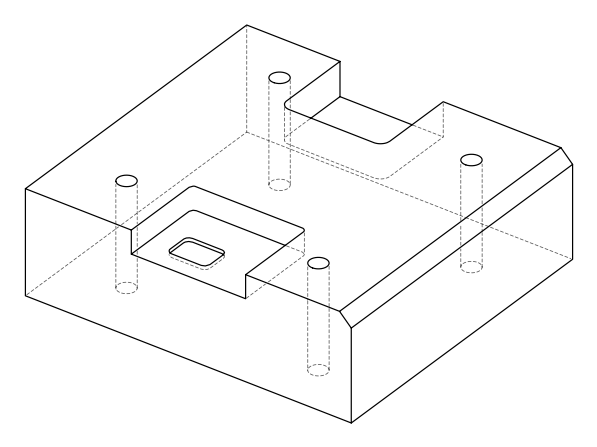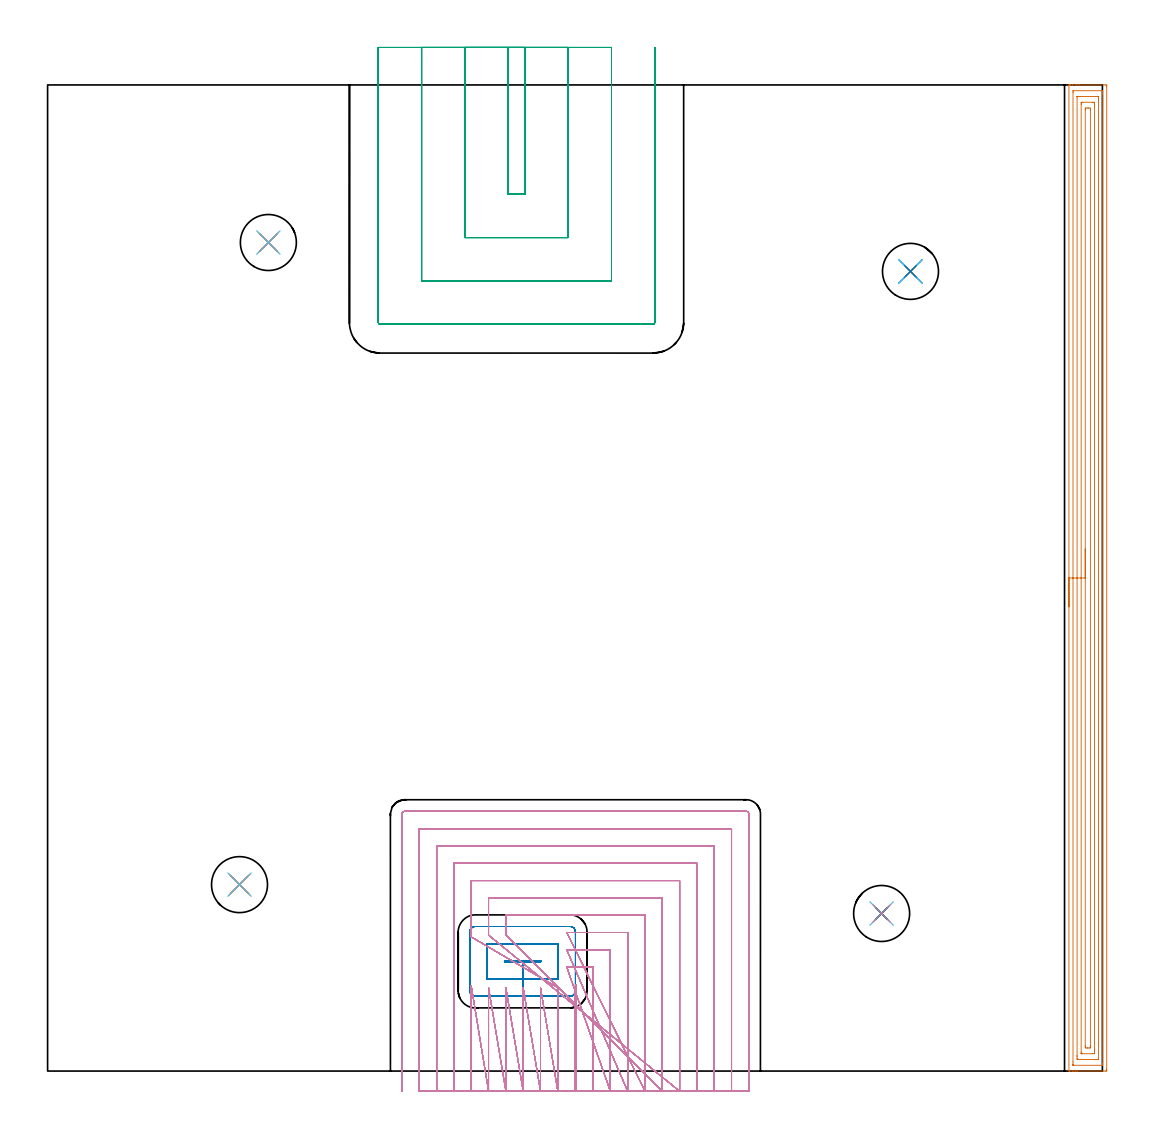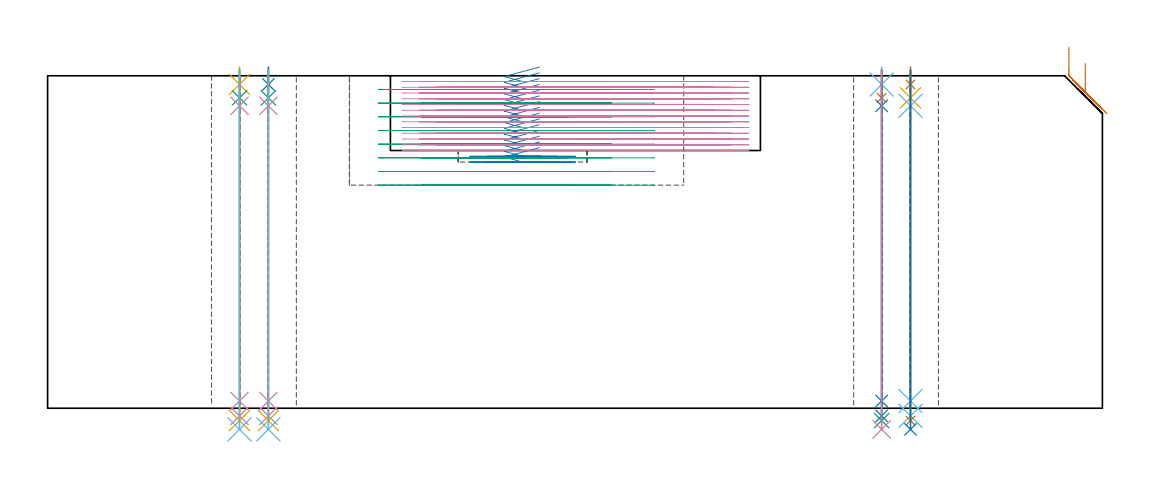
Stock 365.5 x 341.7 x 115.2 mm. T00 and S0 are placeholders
(PLAN: 24 operations, 20 tool changes, 135.8 min)
(1 AREA_MILL | FG_CHAMFER_SURFACE | UGT0205_001 | 13.93 min | 29319 mm3)
(2 MILL_RECTANGULAR_POCKET | POCKET_RECTANGULAR_STRAIGHT | NXT0201_009 | Follow Part, ap 2, ae 75% | 8.1 min | 42070 mm3)
(3 MILL_SLOT | SLOT_PARTIAL_RECTANGULAR | UGT0201_094 | Follow Part, ap 5, ae 75% | 17.94 min | 405947 mm3)
(4 MILL_SLOT_1 | SLOT_PARTIAL_RECTANGULAR_1 | NXT0201_009 | Follow Part, ap 2, ae 75% | 89.49 min | 275432 mm3)
(5 SPOT_DRILL | STEP1HOLE | NXT0321_9005460120000 | 0.05 min | 215 mm3)
(6 SPOT_DRILL_1 | STEP1HOLE_1 | NXT0321_9005460120000 | 0.05 min | 142 mm3)
(7 SPOT_DRILL_2 | STEP1HOLE_2 | NXT0321_9005460120000 | 0.05 min | 186 mm3)
(8 SPOT_DRILL_3 | STEP1HOLE_3 | NXT0321_9005460120000 | 0.05 min | 191 mm3)
(9 DRILL_BLIND_HOLE_INTO_CENTER | STEP1HOLE | NXT0301_022 | 0.04 min | 89 mm3)
(10 GUN_DRILL_THROUGH_HOLE | STEP1HOLE | UGT0307_001 | 0.52 min | 2082 mm3)
(11 SPADE_DRILL_TO_ENLARGE_THROUGH_HOLE | STEP1HOLE | UGT0306_003 | 0.49 min | 11753 mm3)
(12 DRILL_TO_ENLARGE_THROUGH_HOLE | STEP1HOLE | UGT0301_261 | 0.5 min | 19893 mm3)
(13 DRILL_BLIND_HOLE_INTO_CENTER_1 | STEP1HOLE_1 | NXT0301_022 | 0.04 min | 112 mm3)
(14 GUN_DRILL_THROUGH_HOLE_1 | STEP1HOLE_1 | UGT0307_001 | 0.52 min | 2069 mm3)
(15 SPADE_DRILL_TO_ENLARGE_THROUGH_HOLE_1 | STEP1HOLE_1 | UGT0306_003 | 0.49 min | 11744 mm3)
(16 DRILL_TO_ENLARGE_THROUGH_HOLE_1 | STEP1HOLE_1 | UGT0301_261 | 0.5 min | 19877 mm3)
(17 DRILL_BLIND_HOLE_INTO_CENTER_2 | STEP1HOLE_2 | NXT0301_022 | 0.04 min | 89 mm3)
(18 GUN_DRILL_THROUGH_HOLE_2 | STEP1HOLE_2 | UGT0307_001 | 0.52 min | 2134 mm3)
(19 SPADE_DRILL_TO_ENLARGE_THROUGH_HOLE_2 | STEP1HOLE_2 | UGT0306_003 | 0.49 min | 11704 mm3)
(20 DRILL_TO_ENLARGE_THROUGH_HOLE_2 | STEP1HOLE_2 | UGT0301_261 | 0.5 min | 19925 mm3)
(21 DRILL_BLIND_HOLE_INTO_CENTER_3 | STEP1HOLE_3 | NXT0301_022 | 0.04 min | 102 mm3)
(22 GUN_DRILL_THROUGH_HOLE_3 | STEP1HOLE_3 | UGT0307_001 | 0.52 min | 2065 mm3)
(23 SPADE_DRILL_TO_ENLARGE_THROUGH_HOLE_3 | STEP1HOLE_3 | UGT0306_003 | 0.49 min | 11779 mm3)
(24 DRILL_TO_ENLARGE_THROUGH_HOLE_3 | STEP1HOLE_3 | UGT0301_261 | 0.5 min | 19868 mm3)
(TOOL UGT0205_001 | Chamfer Mill 20 x 3 x 45 deg. | D20 FL50 Z2)
(TOOL NXT0201_009 | ENDMILL 8mm [2P460-0800-NA 1630] | D8 FL26 Z6)
(TOOL UGT0201_094 | End mill 20 mm | D20 FL38 Z4)
(TOOL NXT0321_9005460120000 | NC Spot Drill, 142deg, 12mm, Carbide, Uncoated | D12 PA142 FL30 Z2)
(TOOL NXT0301_022 | Carbide Drill 5.1mm [860.1-0510-015A1-MM 2214] | D5.1 PA140 FL28 Z2)
(TOOL UGT0307_001 | Gun Drill 5 mm | D5 PA130 FL24 Z1)
(TOOL UGT0306_003 | Spade Drill 12.5mm | D12.5 PA132 FL10 Z2)
(TOOL UGT0301_261 | Twist Drill 19.4 mm | D19.4 PA118 FL140 Z2)
(OP 1 AREA_MILL)
G17 G21 G94 G90
T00 M6
G54
G17 G0 G90 X353.9 Y160.85 S1061 M3
G43 Z125.2 H0
G94 G1 Y160.888 Z124.328 F250.
Y161.002 Z123.463
Y161.191 Z122.612
Y161.453 Z121.78
Y161.787 Z120.974
Y162.19 Z120.2
Y162.659 Z119.464
Y163.19 Z118.772
Y163.779 Z118.129
Y164.422 Z117.539
Y165.114 Z117.008
Y165.85 Z116.54
Y166.624 Z116.137
Y167.43 Z115.803
Y168.262 Z115.541
Y169.114 Z115.352
Y169.978 Z115.238
Y170.85 Z115.2
Y341.526
X353.902 Y341.69 Z115.188
X354.056 Y341.698 Z115.037
X354.215 Y341.7 Z114.884
X354.496 Z114.604
X355.182 Z113.913
X356.403 Z112.694
X356.938 Z112.157
X357.548 Z111.547
X365.986 Z103.111
X366.596 Y341.695 Z102.501
X366.992 Y341.69 Z102.105
X366.996 Y341.486 Z102.102
X366.999 Y341.079 Z102.101
Y0.621
X366.997 Y0.214 Z102.102
X366.992 Y0.01 Z102.105
X366.596 Y0.005 Z102.501
X365.986 Y0. Z103.112
X356.938 Z112.157
X356.403 Z112.694
X356.06 Z113.036
X355.525 Z113.571
X355.182 Z113.913
X354.215 Z114.884
X354.056 Y0.002 Z115.037
X353.902 Y0.01 Z115.188
X353.9 Y0.175 Z115.2
Y170.85
X355.314 Z113.786
Y339.156
X355.321 Y339.686 Z113.779
X355.347 Y339.69 Z113.753
X355.418 Y339.696 Z113.682
X355.525 Y339.699 Z113.575
X365.317 Y339.7 Z103.783
X365.51 Y339.697 Z103.59
X365.543 Y339.695 Z103.557
X365.573 Y339.691 Z103.527
X365.579 Y339.65 Z103.521
X365.584 Y339.428 Z103.516
X365.585 Y339.292 Z103.515
X365.586 Y338.533 Z103.514
Y2.544
X365.579 Y2.014 Z103.521
X365.553 Y2.01 Z103.547
X365.482 Y2.004 Z103.618
X365.375 Y2.001 Z103.725
X355.583 Y2. Z113.517
X355.39 Y2.003 Z113.71
X355.357 Y2.005 Z113.743
X355.327 Y2.009 Z113.773
X355.321 Y2.05 Z113.779
X355.316 Y2.272 Z113.784
X355.315 Y2.409 Z113.785
X355.314 Y3.167 Z113.786
Y170.85
X356.728 Z112.372
X356.729 Y337.504 Z112.371
X356.73 Y337.611 Z112.37
X356.732 Y337.663 Z112.368
X356.735 Y337.684 Z112.365
X356.752 Y337.693 Z112.348
X356.938 Y337.696 Z112.162
X357.624 Y337.7 Z111.476
X357.816 Z111.284
X363.771 Y337.699 Z105.329
X363.962 Y337.696 Z105.138
X364.148 Y337.69 Z104.952
X364.164 Y337.504 Z104.936
X364.168 Y337.295 Z104.932
X364.171 Y336.611 Z104.929
Y336.398
Y4.196
X364.17 Y4.089 Z104.93
X364.168 Y4.037 Z104.932
X364.165 Y4.016 Z104.935
X364.148 Y4.007 Z104.952
X363.962 Y4.004 Z105.138
X363.276 Y4. Z105.824
X363.084 Z106.016
X357.129 Y4.001 Z111.971
X356.938 Y4.005 Z112.162
X356.752 Y4.01 Z112.348
X356.735 Y4.196 Z112.365
X356.732 Y4.405 Z112.368
X356.729 Y5.089 Z112.371
X356.728 Y5.302 Z112.372
Y170.85
X358.143 Z110.957
Y334.824
X358.146 Y335.381 Z110.954
X358.15 Y335.571 Z110.95
X358.162 Y335.69 Z110.938
X358.711 Y335.7 Z110.389
X362.223 Z106.877
X362.636 Y335.695 Z106.464
X362.738 Y335.69 Z106.362
X362.751 Y335.685 Z106.349
X362.754 Y335.669 Z106.346
X362.756 Y335.634 Z106.344
X362.757 Y335.558 Z106.343
Y335.156
Y6.877
X362.754 Y6.319 Z106.346
X362.75 Y6.129 Z106.35
X362.738 Y6.01 Z106.362
X362.189 Y6. Z106.911
X358.677 Z110.423
X358.264 Y6.006 Z110.836
X358.162 Y6.01 Z110.938
X358.149 Y6.015 Z110.951
X358.146 Y6.031 Z110.954
X358.144 Y6.066 Z110.956
X358.143 Y6.142 Z110.957
Y6.544
Y170.85
X359.557 Z109.543
Y333.051
X359.572 Y333.69 Z109.528
X359.802 Y333.696 Z109.298
X360.45 Y333.699 Z108.65
X360.677 Z108.423
X361.328 Y333.69 Z107.772
X361.343 Y333.036 Z107.757
Y333.021
Y8.649
X361.328 Y8.01 Z107.772
X361.098 Y8.004 Z108.002
X360.45 Y8.001 Z108.65
X360.223 Y8.002 Z108.877
X359.572 Y8.01 Z109.528
X359.557 Y8.664 Z109.543
Y8.679
Y170.85
Y171.722 Z109.581
Y172.587 Z109.695
Y173.438 Z109.884
Y174.27 Z110.146
Y175.076 Z110.48
Y175.85 Z110.883
Y176.586 Z111.352
Y177.278 Z111.883
Y177.921 Z112.472
Y178.51 Z113.115
Y179.042 Z113.807
Y179.51 Z114.543
Y179.913 Z115.317
Y180.247 Z116.123
Y180.509 Z116.955
Y180.698 Z117.807
Y180.812 Z118.672
Y180.85 Z119.543
G0 Z125.2
M5
M2
(OP 2 MILL_RECTANGULAR_POCKET)
G17 G21 G94 G90
T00 M6
G54
G17 G0 G90 X170.435 Y38.1 S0 M3
G43 Z125.2 H1
Z118.2
G94 G1 X158.3 Z114.948 F250.
Y37.9 Z114.895
X164.6 Z113.207
X170.9 F500.
Y38.1
X158.3
Y37.9
X164.6
Y31.9
X176.9
Y44.1
X152.3
Y31.9
X164.6
Y25.9
X181.
G3 X182.9 Y27.8 R1.9
G1 Y48.2
G3 X181. Y50.1 R1.9
G1 X148.2
G3 X146.3 Y48.2 R1.9
G1 Y27.8
G3 X148.2 Y25.9 R1.9
G1 X164.6
X165.6
G0 X170.435 Y38.1 Z116.207
G1 X158.3 Z112.955 F250.
Y37.9 Z112.901
X164.6 Z111.213
X170.9 F500.
Y38.1
X158.3
Y37.9
X164.6
Y31.9
X176.9
Y44.1
X152.3
Y31.9
X164.6
Y25.9
X181.
G3 X182.9 Y27.8 R1.9
G1 Y48.2
G3 X181. Y50.1 R1.9
G1 X148.2
G3 X146.3 Y48.2 R1.9
G1 Y27.8
G3 X148.2 Y25.9 R1.9
G1 X164.6
X165.6
G0 X170.435 Y38.1 Z114.213
G1 X158.3 Z110.962 F250.
Y37.9 Z110.908
X164.6 Z109.22
X170.9 F500.
Y38.1
X158.3
Y37.9
X164.6
Y31.9
X176.9
Y44.1
X152.3
Y31.9
X164.6
Y25.9
X181.
G3 X182.9 Y27.8 R1.9
G1 Y48.2
G3 X181. Y50.1 R1.9
G1 X148.2
G3 X146.3 Y48.2 R1.9
G1 Y27.8
G3 X148.2 Y25.9 R1.9
G1 X164.6
X165.6
G0 X170.435 Y38.1 Z112.22
G1 X158.3 Z108.968 F250.
Y37.9 Z108.915
X164.6 Z107.227
X170.9 F500.
Y38.1
X158.3
Y37.9
X164.6
Y31.9
X176.9
Y44.1
X152.3
Y31.9
X164.6
Y25.9
X181.
G3 X182.9 Y27.8 R1.9
G1 Y48.2
G3 X181. Y50.1 R1.9
G1 X148.2
G3 X146.3 Y48.2 R1.9
G1 Y27.8
G3 X148.2 Y25.9 R1.9
G1 X164.6
X165.6
G0 X170.435 Y38.1 Z110.227
G1 X158.3 Z106.975 F250.
Y37.9 Z106.921
X164.6 Z105.233
X170.9 F500.
Y38.1
X158.3
Y37.9
X164.6
Y31.9
X176.9
Y44.1
X152.3
Y31.9
X164.6
Y25.9
X181.
G3 X182.9 Y27.8 R1.9
G1 Y48.2
G3 X181. Y50.1 R1.9
G1 X148.2
G3 X146.3 Y48.2 R1.9
G1 Y27.8
G3 X148.2 Y25.9 R1.9
G1 X164.6
X165.6
G0 X170.435 Y38.1 Z108.233
G1 X158.3 Z104.982 F250.
Y37.9 Z104.928
X164.6 Z103.24
X170.9 F500.
Y38.1
X158.3
Y37.9
X164.6
Y31.9
X176.9
Y44.1
X152.3
Y31.9
X164.6
Y25.9
X181.
G3 X182.9 Y27.8 R1.9
G1 Y48.2
G3 X181. Y50.1 R1.9
G1 X148.2
G3 X146.3 Y48.2 R1.9
G1 Y27.8
G3 X148.2 Y25.9 R1.9
G1 X164.6
X165.6
G0 X170.435 Y38.1 Z106.24
G1 X158.3 Z102.988 F250.
Y37.9 Z102.935
X164.6 Z101.247
X170.9 F500.
Y38.1
X158.3
Y37.9
X164.6
Y31.9
X176.9
Y44.1
X152.3
Y31.9
X164.6
Y25.9
X181.
G3 X182.9 Y27.8 R1.9
G1 Y48.2
G3 X181. Y50.1 R1.9
G1 X148.2
G3 X146.3 Y48.2 R1.9
G1 Y27.8
G3 X148.2 Y25.9 R1.9
G1 X164.6
X165.6
G0 X170.435 Y38.1 Z104.247
G1 X158.3 Z100.995 F250.
Y37.9 Z100.941
X164.6 Z99.253
X170.9 F500.
Y38.1
X158.3
Y37.9
X164.6
Y31.9
X176.9
Y44.1
X152.3
Y31.9
X164.6
Y25.9
X181.
G3 X182.9 Y27.8 R1.9
G1 Y48.2
G3 X181. Y50.1 R1.9
G1 X148.2
G3 X146.3 Y48.2 R1.9
G1 Y27.8
G3 X148.2 Y25.9 R1.9
G1 X164.6
X165.6
G0 X170.435 Y38.1 Z102.253
G1 X158.3 Z99.002 F250.
Y37.9 Z98.948
X164.6 Z97.26
X170.9 F500.
Y38.1
X158.3
Y37.9
X164.6
Y31.9
X176.9
Y44.1
X152.3
Y31.9
X164.6
Y25.9
X181.
G3 X182.9 Y27.8 R1.9
G1 Y48.2
G3 X181. Y50.1 R1.9
G1 X148.2
G3 X146.3 Y48.2 R1.9
G1 Y27.8
G3 X148.2 Y25.9 R1.9
G1 X164.6
X165.6
G0 X170.435 Y38.1 Z100.26
G1 X158.3 Z97.008 F250.
Y37.9 Z96.955
X164.6 Z95.267
X170.9 F500.
Y38.1
X158.3
Y37.9
X164.6
Y31.9
X176.9
Y44.1
X152.3
Y31.9
X164.6
Y25.9
X181.
G3 X182.9 Y27.8 R1.9
G1 Y48.2
G3 X181. Y50.1 R1.9
G1 X148.2
G3 X146.3 Y48.2 R1.9
G1 Y27.8
G3 X148.2 Y25.9 R1.9
G1 X164.6
X165.6
G0 X170.435 Y38.1 Z98.267
G1 X158.3 Z95.015 F250.
Y37.9 Z94.961
X164.6 Z93.273
X170.9 F500.
Y38.1
X158.3
Y37.9
X164.6
Y31.9
X176.9
Y44.1
X152.3
Y31.9
X164.6
Y25.9
X181.
G3 X182.9 Y27.8 R1.9
G1 Y48.2
G3 X181. Y50.1 R1.9
G1 X148.2
G3 X146.3 Y48.2 R1.9
G1 Y27.8
G3 X148.2 Y25.9 R1.9
G1 X164.6
X165.6
G0 X170.435 Y38.1 Z96.273
G1 X158.3 Z93.022 F250.
Y37.9 Z92.968
X164.6 Z91.28
X170.9 F500.
Y38.1
X158.3
Y37.9
X164.6
Y31.9
X176.9
Y44.1
X152.3
Y31.9
X164.6
Y25.9
X181.
G3 X182.9 Y27.8 R1.9
G1 Y48.2
G3 X181. Y50.1 R1.9
G1 X148.2
G3 X146.3 Y48.2 R1.9
G1 Y27.8
G3 X148.2 Y25.9 R1.9
G1 X164.6
X165.6
G0 X170.435 Y38.1 Z94.28
G1 X158.3 Z91.028 F250.
Y37.9 Z90.975
X164.6 Z89.287
X170.9 F500.
Y38.1
X158.3
Y37.9
X164.6
Y31.9
X176.9
Y44.1
X152.3
Y31.9
X164.6
Y25.9
X181.
G3 X182.9 Y27.8 R1.9
G1 Y48.2
G3 X181. Y50.1 R1.9
G1 X148.2
G3 X146.3 Y48.2 R1.9
G1 Y27.8
G3 X148.2 Y25.9 R1.9
G1 X164.6
X165.6
G0 X170.435 Y38.1 Z92.287
G1 X158.3 Z89.035 F250.
Y37.9 Z88.981
X164.6 Z87.293
X170.9 F500.
Y38.1
X158.3
Y37.9
X164.6
Y31.9
X176.9
Y44.1
X152.3
Y31.9
X164.6
Y25.9
X181.
G3 X182.9 Y27.8 R1.9
G1 Y48.2
G3 X181. Y50.1 R1.9
G1 X148.2
G3 X146.3 Y48.2 R1.9
G1 Y27.8
G3 X148.2 Y25.9 R1.9
G1 X164.6
X165.6
G0 X170.435 Y38.1 Z90.293
G1 X158.3 Z87.042 F250.
Y37.9 Z86.988
X164.6 Z85.3
X170.9 F500.
Y38.1
X158.3
Y37.9
X164.6
Y31.9
X176.9
Y44.1
X152.3
Y31.9
X164.6
Y25.9
X181.
G3 X182.9 Y27.8 R1.9
G1 Y48.2
G3 X181. Y50.1 R1.9
G1 X148.2
G3 X146.3 Y48.2 R1.9
G1 Y27.8
G3 X148.2 Y25.9 R1.9
G1 X164.6
X165.6
G0 Z125.2
M5
M2
(OP 3 MILL_SLOT)
G17 G21 G94 G90
T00 M6
G54
G17 G0 G90 X159.6 Y354.7 S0 M3
G43 Z125.2 H0
Z110.462
G94 G1 Y351.7 F250.
Y303.8 F500.
X165.4
Y351.7
Y354.7 F250.
X144.6
Y351.7
Y288.8 F500.
X180.4
Y351.7
Y354.7 F250.
X129.6
Y351.7
Y273.8 F500.
X195.4
Y351.7
Y354.7 F250.
X114.6
Y351.7
Y259.4 F500.
G3 X115.2 Y258.8 R0.6
G1 X209.8
G3 X210.4 Y259.4 R0.6
G1 Y351.7
Y354.7 F250.
G0 X159.6 Z105.725
G1 Y351.7
Y303.8 F500.
X165.4
Y351.7
Y354.7 F250.
X144.6
Y351.7
Y288.8 F500.
X180.4
Y351.7
Y354.7 F250.
X129.6
Y351.7
Y273.8 F500.
X195.4
Y351.7
Y354.7 F250.
X114.6
Y351.7
Y259.4 F500.
G3 X115.2 Y258.8 R0.6
G1 X209.8
G3 X210.4 Y259.4 R0.6
G1 Y351.7
Y354.7 F250.
G0 X159.6 Z100.987
G1 Y351.7
Y303.8 F500.
X165.4
Y351.7
Y354.7 F250.
X144.6
Y351.7
Y288.8 F500.
X180.4
Y351.7
Y354.7 F250.
X129.6
Y351.7
Y273.8 F500.
X195.4
Y351.7
Y354.7 F250.
X114.6
Y351.7
Y259.4 F500.
G3 X115.2 Y258.8 R0.6
G1 X209.8
G3 X210.4 Y259.4 R0.6
G1 Y351.7
Y354.7 F250.
G0 X159.6 Z96.25
G1 Y351.7
Y303.8 F500.
X165.4
Y351.7
Y354.7 F250.
X144.6
Y351.7
Y288.8 F500.
X180.4
Y351.7
Y354.7 F250.
X129.6
Y351.7
Y273.8 F500.
X195.4
Y351.7
Y354.7 F250.
X114.6
Y351.7
Y259.4 F500.
G3 X115.2 Y258.8 R0.6
G1 X209.8
G3 X210.4 Y259.4 R0.6
G1 Y351.7
Y354.7 F250.
G0 X159.6 Z91.512
G1 Y351.7
Y303.8 F500.
X165.4
Y351.7
Y354.7 F250.
X144.6
Y351.7
Y288.8 F500.
X180.4
Y351.7
Y354.7 F250.
X129.6
Y351.7
Y273.8 F500.
X195.4
Y351.7
Y354.7 F250.
X114.6
Y351.7
Y259.4 F500.
G3 X115.2 Y258.8 R0.6
G1 X209.8
G3 X210.4 Y259.4 R0.6
G1 Y351.7
Y354.7 F250.
G0 X159.6 Z86.775
G1 Y351.7
Y303.8 F500.
X165.4
Y351.7
Y354.7 F250.
X144.6
Y351.7
Y288.8 F500.
X180.4
Y351.7
Y354.7 F250.
X129.6
Y351.7
Y273.8 F500.
X195.4
Y351.7
Y354.7 F250.
X114.6
Y351.7
Y259.4 F500.
G3 X115.2 Y258.8 R0.6
G1 X209.8
G3 X210.4 Y259.4 R0.6
G1 Y351.7
Y354.7 F250.
G0 X159.6 Z82.037
G1 Y351.7
Y303.8 F500.
X165.4
Y351.7
Y354.7 F250.
X144.6
Y351.7
Y288.8 F500.
X180.4
Y351.7
Y354.7 F250.
X129.6
Y351.7
Y273.8 F500.
X195.4
Y351.7
Y354.7 F250.
X114.6
Y351.7
Y259.4 F500.
G3 X115.2 Y258.8 R0.6
G1 X209.8
G3 X210.4 Y259.4 R0.6
G1 Y351.7
Y354.7 F250.
G0 X159.6 Z77.3
G1 Y351.7
Y303.8 F500.
X165.4
Y351.7
Y354.7 F250.
X144.6
Y351.7
Y288.8 F500.
X180.4
Y351.7
Y354.7 F250.
X129.6
Y351.7
Y273.8 F500.
X195.4
Y351.7
Y354.7 F250.
X114.6
Y351.7
Y259.4 F500.
G3 X115.2 Y258.8 R0.6
G1 X209.8
G3 X210.4 Y259.4 R0.6
G1 Y351.7
Y354.7 F250.
G0 Z125.2
M5
M2
(OP 4 MILL_SLOT_1)
G17 G21 G94 G90
T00 M6
G54
G17 G0 G90 X183. Y-7. S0 M3
G43 Z125.2 H1
Z113.208
G94 G1 Y-4. F250.
Y30. F500.
X182.9
Y28.405
X182.911 Y27.886
X182.875 Y27.548
X182.826 Y27.273
X182.8 Y27.199
Y-4.
Y-7. F250.
X189.
Y-4.
Y36. F500.
X182.9
X179.9 F250.
X195. Y-7. F500.
Y-4. F250.
Y42. F500.
X182.9
X179.9 F250.
X201. Y-7. F500.
Y-4. F250.
Y48. F500.
X182.914
X179.914 F250.
X207. Y-7. F500.
Y-4. F250.
Y54. F500.
X158.8
Y50.1
Y47.1 F250.
X213. Y-7. F500.
Y-4. F250.
Y60. F500.
X152.8
Y50.1
Y47.1 F250.
X219. Y-7. F500.
Y-4. F250.
Y66. F500.
X146.8
Y49.474
Y46.474 F250.
X176.8 Y28.9 F500.
Y25.9 F250.
Y-4. F500.
Y-7. F250.
X170.8 Y28.9 F500.
Y25.9 F250.
Y-4. F500.
Y-7. F250.
X164.8 Y28.9 F500.
Y25.9 F250.
Y-4. F500.
Y-7. F250.
X158.8 Y28.9 F500.
Y25.9 F250.
Y-4. F500.
Y-7. F250.
X152.8 Y28.9 F500.
Y25.9 F250.
Y-4. F500.
Y-7. F250.
X146.8 Y29.524 F500.
Y26.524 F250.
Y-4. F500.
Y-7. F250.
X225.
Y-4.
Y72. F500.
X140.8
Y-4.
Y-7. F250.
X231.
Y-4.
Y78. F500.
X134.8
Y-4.
Y-7. F250.
X237.
Y-4.
Y84. F500.
X128.8
Y-4.
Y-7. F250.
X243.
Y-4.
Y89.1 F500.
G3 X242.1 Y90. R0.9
G1 X123.7
G3 X122.8 Y89.1 R0.9
G1 Y-4.
Y-7. F250.
G0 X183. Z111.215
G1 Y-4.
Y30. F500.
X182.9
Y28.405
X182.911 Y27.886
X182.875 Y27.548
X182.826 Y27.273
X182.8 Y27.199
Y-4.
Y-7. F250.
X189.
Y-4.
Y36. F500.
X182.9
X179.9 F250.
X195. Y-7. F500.
Y-4. F250.
Y42. F500.
X182.9
X179.9 F250.
X201. Y-7. F500.
Y-4. F250.
Y48. F500.
X182.914
X179.914 F250.
X207. Y-7. F500.
Y-4. F250.
Y54. F500.
X158.8
Y50.1
Y47.1 F250.
X213. Y-7. F500.
Y-4. F250.
Y60. F500.
X152.8
Y50.1
Y47.1 F250.
X219. Y-7. F500.
Y-4. F250.
Y66. F500.
X146.8
Y49.474
Y46.474 F250.
X176.8 Y28.9 F500.
Y25.9 F250.
Y-4. F500.
Y-7. F250.
X170.8 Y28.9 F500.
Y25.9 F250.
Y-4. F500.
Y-7. F250.
X164.8 Y28.9 F500.
Y25.9 F250.
Y-4. F500.
Y-7. F250.
X158.8 Y28.9 F500.
Y25.9 F250.
Y-4. F500.
Y-7. F250.
X152.8 Y28.9 F500.
Y25.9 F250.
Y-4. F500.
Y-7. F250.
X146.8 Y29.524 F500.
Y26.524 F250.
Y-4. F500.
Y-7. F250.
X225.
Y-4.
Y72. F500.
X140.8
Y-4.
Y-7. F250.
X231.
Y-4.
Y78. F500.
X134.8
Y-4.
Y-7. F250.
X237.
Y-4.
Y84. F500.
X128.8
Y-4.
Y-7. F250.
X243.
Y-4.
Y89.1 F500.
G3 X242.1 Y90. R0.9
G1 X123.7
G3 X122.8 Y89.1 R0.9
G1 Y-4.
Y-7. F250.
G0 X183. Z109.223
G1 Y-4.
Y30. F500.
X182.9
Y28.405
X182.911 Y27.886
X182.875 Y27.548
X182.826 Y27.273
X182.8 Y27.199
Y-4.
Y-7. F250.
X189.
Y-4.
Y36. F500.
X182.9
X179.9 F250.
X195. Y-7. F500.
Y-4. F250.
Y42. F500.
X182.9
X179.9 F250.
X201. Y-7. F500.
Y-4. F250.
Y48. F500.
X182.914
X179.914 F250.
X207. Y-7. F500.
Y-4. F250.
Y54. F500.
X158.8
Y50.1
Y47.1 F250.
X213. Y-7. F500.
Y-4. F250.
Y60. F500.
X152.8
Y50.1
Y47.1 F250.
X219. Y-7. F500.
Y-4. F250.
Y66. F500.
X146.8
Y49.474
Y46.474 F250.
X176.8 Y28.9 F500.
Y25.9 F250.
Y-4. F500.
Y-7. F250.
X170.8 Y28.9 F500.
Y25.9 F250.
Y-4. F500.
Y-7. F250.
X164.8 Y28.9 F500.
Y25.9 F250.
Y-4. F500.
Y-7. F250.
X158.8 Y28.9 F500.
Y25.9 F250.
Y-4. F500.
Y-7. F250.
X152.8 Y28.9 F500.
Y25.9 F250.
Y-4. F500.
Y-7. F250.
X146.8 Y29.524 F500.
Y26.524 F250.
Y-4. F500.
Y-7. F250.
X225.
Y-4.
Y72. F500.
X140.8
Y-4.
Y-7. F250.
X231.
Y-4.
Y78. F500.
X134.8
Y-4.
Y-7. F250.
X237.
Y-4.
Y84. F500.
X128.8
Y-4.
Y-7. F250.
X243.
Y-4.
Y89.1 F500.
G3 X242.1 Y90. R0.9
G1 X123.7
G3 X122.8 Y89.1 R0.9
G1 Y-4.
Y-7. F250.
G0 X183. Z107.231
G1 Y-4.
Y30. F500.
X182.9
Y28.405
X182.911 Y27.886
X182.875 Y27.548
X182.826 Y27.273
X182.8 Y27.199
Y-4.
Y-7. F250.
X189.
Y-4.
Y36. F500.
X182.9
X179.9 F250.
X195. Y-7. F500.
Y-4. F250.
Y42. F500.
X182.9
X179.9 F250.
X201. Y-7. F500.
Y-4. F250.
Y48. F500.
X182.914
X179.914 F250.
X207. Y-7. F500.
Y-4. F250.
Y54. F500.
X158.8
Y50.1
Y47.1 F250.
X213. Y-7. F500.
Y-4. F250.
Y60. F500.
X152.8
Y50.1
Y47.1 F250.
X219. Y-7. F500.
Y-4. F250.
Y66. F500.
X146.8
Y49.474
Y46.474 F250.
X176.8 Y28.9 F500.
Y25.9 F250.
Y-4. F500.
Y-7. F250.
X170.8 Y28.9 F500.
Y25.9 F250.
Y-4. F500.
Y-7. F250.
X164.8 Y28.9 F500.
Y25.9 F250.
Y-4. F500.
Y-7. F250.
X158.8 Y28.9 F500.
Y25.9 F250.
Y-4. F500.
Y-7. F250.
X152.8 Y28.9 F500.
Y25.9 F250.
Y-4. F500.
Y-7. F250.
X146.8 Y29.524 F500.
Y26.524 F250.
Y-4. F500.
Y-7. F250.
X225.
Y-4.
Y72. F500.
X140.8
Y-4.
Y-7. F250.
X231.
Y-4.
Y78. F500.
X134.8
Y-4.
Y-7. F250.
X237.
Y-4.
Y84. F500.
X128.8
Y-4.
Y-7. F250.
X243.
Y-4.
Y89.1 F500.
G3 X242.1 Y90. R0.9
G1 X123.7
G3 X122.8 Y89.1 R0.9
G1 Y-4.
Y-7. F250.
G0 X183. Z105.238
G1 Y-4.
Y30. F500.
X182.9
X182.911 Y27.886
X182.875 Y27.548
X182.826 Y27.273
X182.8 Y27.199
Y-4.
Y-7. F250.
X189.
Y-4.
Y36. F500.
X182.9
X179.9 F250.
X195. Y-7. F500.
Y-4. F250.
Y42. F500.
X182.9
X179.9 F250.
X201. Y-7. F500.
Y-4. F250.
Y48. F500.
X182.914
X179.914 F250.
X207. Y-7. F500.
Y-4. F250.
Y54. F500.
X158.8
Y50.1
Y47.1 F250.
X213. Y-7. F500.
Y-4. F250.
Y60. F500.
X152.8
Y50.1
Y47.1 F250.
X219. Y-7. F500.
Y-4. F250.
Y66. F500.
X146.8
Y49.474
Y46.474 F250.
X176.8 Y28.9 F500.
Y25.9 F250.
Y-4. F500.
Y-7. F250.
X170.8 Y28.9 F500.
Y25.9 F250.
Y-4. F500.
Y-7. F250.
X164.8 Y28.9 F500.
Y25.9 F250.
Y-4. F500.
Y-7. F250.
X158.8 Y28.9 F500.
Y25.9 F250.
Y-4. F500.
Y-7. F250.
X152.8 Y28.9 F500.
Y25.9 F250.
Y-4. F500.
Y-7. F250.
X146.8 Y29.524 F500.
Y26.524 F250.
Y-4. F500.
Y-7. F250.
X225.
Y-4.
Y72. F500.
X140.8
Y-4.
Y-7. F250.
X231.
Y-4.
Y78. F500.
X134.8
Y-4.
Y-7. F250.
X237.
Y-4.
Y84. F500.
X128.8
Y-4.
Y-7. F250.
X243.
Y-4.
Y89.1 F500.
G3 X242.1 Y90. R0.9
G1 X123.7
G3 X122.8 Y89.1 R0.9
G1 Y-4.
Y-7. F250.
G0 X183. Z103.246
G1 Y-4.
Y30. F500.
X182.9
X182.911 Y27.886
X182.875 Y27.548
X182.826 Y27.273
X182.8 Y27.199
Y-4.
Y-7. F250.
X189.
Y-4.
Y36. F500.
X182.9
X179.9 F250.
X195. Y-7. F500.
Y-4. F250.
Y42. F500.
X182.9
X179.9 F250.
X201. Y-7. F500.
Y-4. F250.
Y48. F500.
X182.914
X179.914 F250.
X207. Y-7. F500.
Y-4. F250.
Y54. F500.
X158.8
Y50.1
Y47.1 F250.
X213. Y-7. F500.
Y-4. F250.
Y60. F500.
X152.8
Y50.1
Y47.1 F250.
X219. Y-7. F500.
Y-4. F250.
Y66. F500.
X146.8
Y49.474
Y46.474 F250.
X176.8 Y28.9 F500.
Y25.9 F250.
Y-4. F500.
Y-7. F250.
X170.8 Y28.9 F500.
Y25.9 F250.
Y-4. F500.
Y-7. F250.
X164.8 Y28.9 F500.
Y25.9 F250.
Y-4. F500.
Y-7. F250.
X158.8 Y28.9 F500.
Y25.9 F250.
Y-4. F500.
Y-7. F250.
X152.8 Y28.9 F500.
Y25.9 F250.
Y-4. F500.
Y-7. F250.
X146.8 Y29.524 F500.
Y26.524 F250.
Y-4. F500.
Y-7. F250.
X225.
Y-4.
Y72. F500.
X140.8
Y-4.
Y-7. F250.
X231.
Y-4.
Y78. F500.
X134.8
Y-4.
Y-7. F250.
X237.
Y-4.
Y84. F500.
X128.8
Y-4.
Y-7. F250.
X243.
Y-4.
Y89.1 F500.
G3 X242.1 Y90. R0.9
G1 X123.7
G3 X122.8 Y89.1 R0.9
G1 Y-4.
Y-7. F250.
G0 X183. Z101.254
G1 Y-4.
Y30. F500.
X182.9
Y28.405
X182.911 Y27.886
X182.875 Y27.548
X182.826 Y27.273
X182.8 Y27.199
Y-4.
Y-7. F250.
X189.
Y-4.
Y36. F500.
X182.9
X179.9 F250.
X195. Y-7. F500.
Y-4. F250.
Y42. F500.
X182.9
X179.9 F250.
X201. Y-7. F500.
Y-4. F250.
Y48. F500.
X182.914
X179.914 F250.
X207. Y-7. F500.
Y-4. F250.
Y54. F500.
X158.8
Y50.1
Y47.1 F250.
X213. Y-7. F500.
Y-4. F250.
Y60. F500.
X152.8
Y50.1
Y47.1 F250.
X219. Y-7. F500.
Y-4. F250.
Y66. F500.
X146.8
Y49.474
Y46.474 F250.
X176.8 Y28.9 F500.
Y25.9 F250.
Y-4. F500.
Y-7. F250.
X170.8 Y28.9 F500.
Y25.9 F250.
Y-4. F500.
Y-7. F250.
X164.8 Y28.9 F500.
Y25.9 F250.
Y-4. F500.
Y-7. F250.
X158.8 Y28.9 F500.
Y25.9 F250.
Y-4. F500.
Y-7. F250.
X152.8 Y28.9 F500.
Y25.9 F250.
Y-4. F500.
Y-7. F250.
X146.8 Y29.524 F500.
Y26.524 F250.
Y-4. F500.
Y-7. F250.
X225.
Y-4.
Y72. F500.
X140.8
Y-4.
Y-7. F250.
X231.
Y-4.
Y78. F500.
X134.8
Y-4.
Y-7. F250.
X237.
Y-4.
Y84. F500.
X128.8
Y-4.
Y-7. F250.
X243.
Y-4.
Y89.1 F500.
G3 X242.1 Y90. R0.9
G1 X123.7
G3 X122.8 Y89.1 R0.9
G1 Y-4.
Y-7. F250.
G0 X183. Z99.261
G1 Y-4.
Y30. F500.
X182.9
Y28.405
X182.911 Y27.886
X182.875 Y27.548
X182.826 Y27.273
X182.8 Y27.199
Y-4.
Y-7. F250.
X189.
Y-4.
Y36. F500.
X182.9
X179.9 F250.
X195. Y-7. F500.
Y-4. F250.
Y42. F500.
X182.9
X179.9 F250.
X201. Y-7. F500.
Y-4. F250.
Y48. F500.
X182.914
X179.914 F250.
X207. Y-7. F500.
Y-4. F250.
Y54. F500.
X158.8
Y50.1
Y47.1 F250.
X213. Y-7. F500.
Y-4. F250.
Y60. F500.
X152.8
Y50.1
Y47.1 F250.
X219. Y-7. F500.
Y-4. F250.
Y66. F500.
X146.8
Y49.474
Y46.474 F250.
X176.8 Y28.9 F500.
Y25.9 F250.
Y-4. F500.
Y-7. F250.
X170.8 Y28.9 F500.
Y25.9 F250.
Y-4. F500.
Y-7. F250.
X164.8 Y28.9 F500.
Y25.9 F250.
Y-4. F500.
Y-7. F250.
X158.8 Y28.9 F500.
Y25.9 F250.
Y-4. F500.
Y-7. F250.
X152.8 Y28.9 F500.
Y25.9 F250.
Y-4. F500.
Y-7. F250.
X146.8 Y29.524 F500.
Y26.524 F250.
Y-4. F500.
Y-7. F250.
X225.
Y-4.
Y72. F500.
X140.8
Y-4.
Y-7. F250.
X231.
Y-4.
Y78. F500.
X134.8
Y-4.
Y-7. F250.
X237.
Y-4.
Y84. F500.
X128.8
Y-4.
Y-7. F250.
X243.
Y-4.
Y89.1 F500.
G3 X242.1 Y90. R0.9
G1 X123.7
G3 X122.8 Y89.1 R0.9
G1 Y-4.
Y-7. F250.
G0 X183. Z97.269
G1 Y-4.
Y30. F500.
X182.9
Y28.405
X182.911 Y27.886
X182.875 Y27.548
X182.826 Y27.273
X182.8 Y27.199
Y-4.
Y-7. F250.
X189.
Y-4.
Y36. F500.
X182.9
X179.9 F250.
X195. Y-7. F500.
Y-4. F250.
Y42. F500.
X182.9
X179.9 F250.
X201. Y-7. F500.
Y-4. F250.
Y48. F500.
X182.914
X179.914 F250.
X207. Y-7. F500.
Y-4. F250.
Y54. F500.
X158.8
Y50.1
Y47.1 F250.
X213. Y-7. F500.
Y-4. F250.
Y60. F500.
X152.8
Y50.1
Y47.1 F250.
X219. Y-7. F500.
Y-4. F250.
Y66. F500.
X146.8
Y49.474
Y46.474 F250.
X176.8 Y28.9 F500.
Y25.9 F250.
Y-4. F500.
Y-7. F250.
X170.8 Y28.9 F500.
Y25.9 F250.
Y-4. F500.
Y-7. F250.
X164.8 Y28.9 F500.
Y25.9 F250.
Y-4. F500.
Y-7. F250.
X158.8 Y28.9 F500.
Y25.9 F250.
Y-4. F500.
Y-7. F250.
X152.8 Y28.9 F500.
Y25.9 F250.
Y-4. F500.
Y-7. F250.
X146.8 Y29.524 F500.
Y26.524 F250.
Y-4. F500.
Y-7. F250.
X225.
Y-4.
Y72. F500.
X140.8
Y-4.
Y-7. F250.
X231.
Y-4.
Y78. F500.
X134.8
Y-4.
Y-7. F250.
X237.
Y-4.
Y84. F500.
X128.8
Y-4.
Y-7. F250.
X243.
Y-4.
Y89.1 F500.
G3 X242.1 Y90. R0.9
G1 X123.7
G3 X122.8 Y89.1 R0.9
G1 Y-4.
Y-7. F250.
G0 X183. Z95.277
G1 Y-4.
Y30. F500.
X182.9
Y28.405
X182.911 Y27.886
X182.875 Y27.548
X182.826 Y27.273
X182.8 Y27.199
Y-4.
Y-7. F250.
X189.
Y-4.
Y36. F500.
X182.9
X179.9 F250.
X195. Y-7. F500.
Y-4. F250.
Y42. F500.
X182.9
X179.9 F250.
X201. Y-7. F500.
Y-4. F250.
Y48. F500.
X182.914
X179.914 F250.
X207. Y-7. F500.
Y-4. F250.
Y54. F500.
X158.8
Y50.1
Y47.1 F250.
X213. Y-7. F500.
Y-4. F250.
Y60. F500.
X152.8
Y50.1
Y47.1 F250.
X219. Y-7. F500.
Y-4. F250.
Y66. F500.
X146.8
Y49.474
Y46.474 F250.
X176.8 Y28.9 F500.
Y25.9 F250.
Y-4. F500.
Y-7. F250.
X170.8 Y28.9 F500.
Y25.9 F250.
Y-4. F500.
Y-7. F250.
X164.8 Y28.9 F500.
Y25.9 F250.
Y-4. F500.
Y-7. F250.
X158.8 Y28.9 F500.
Y25.9 F250.
Y-4. F500.
Y-7. F250.
X152.8 Y28.9 F500.
Y25.9 F250.
Y-4. F500.
Y-7. F250.
X146.8 Y29.524 F500.
Y26.524 F250.
Y-4. F500.
Y-7. F250.
X225.
Y-4.
Y72. F500.
X140.8
Y-4.
Y-7. F250.
X231.
Y-4.
Y78. F500.
X134.8
Y-4.
Y-7. F250.
X237.
Y-4.
Y84. F500.
X128.8
Y-4.
Y-7. F250.
X243.
Y-4.
Y89.1 F500.
G3 X242.1 Y90. R0.9
G1 X123.7
G3 X122.8 Y89.1 R0.9
G1 Y-4.
Y-7. F250.
G0 X183. Z93.285
G1 Y-4.
Y30. F500.
X182.9
Y28.405
X182.911 Y27.886
X182.875 Y27.548
X182.827 Y27.276
X182.8 Y27.2
Y-4.
Y-7. F250.
X189.
Y-4.
Y36. F500.
X182.9
X179.9 F250.
X195. Y-7. F500.
Y-4. F250.
Y42. F500.
X182.9
X179.9 F250.
X201. Y-7. F500.
Y-4. F250.
Y48. F500.
X182.914
X179.914 F250.
X207. Y-7. F500.
Y-4. F250.
Y54. F500.
X158.8
Y50.1
Y47.1 F250.
X213. Y-7. F500.
Y-4. F250.
Y60. F500.
X152.8
Y50.1
Y47.1 F250.
X219. Y-7. F500.
Y-4. F250.
Y66. F500.
X146.8
Y49.474
Y46.474 F250.
X176.8 Y28.9 F500.
Y25.9 F250.
Y-4. F500.
Y-7. F250.
X170.8 Y28.9 F500.
Y25.9 F250.
Y-4. F500.
Y-7. F250.
X164.8 Y28.9 F500.
Y25.9 F250.
Y-4. F500.
Y-7. F250.
X158.8 Y28.9 F500.
Y25.9 F250.
Y-4. F500.
Y-7. F250.
X152.8 Y28.9 F500.
Y25.9 F250.
Y-4. F500.
Y-7. F250.
X146.8 Y29.524 F500.
Y26.524 F250.
Y-4. F500.
Y-7. F250.
X225.
Y-4.
Y72. F500.
X140.8
Y-4.
Y-7. F250.
X231.
Y-4.
Y78. F500.
X134.8
Y-4.
Y-7. F250.
X237.
Y-4.
Y84. F500.
X128.8
Y-4.
Y-7. F250.
X243.
Y-4.
Y89.1 F500.
G3 X242.1 Y90. R0.9
G1 X123.7
G3 X122.8 Y89.1 R0.9
G1 Y-4.
Y-7. F250.
G0 X183. Z91.292
G1 Y-4.
Y30. F500.
X182.9
Y28.405
X182.911 Y27.886
X182.875 Y27.548
X182.827 Y27.276
X182.8 Y27.2
Y-4.
Y-7. F250.
X189.
Y-4.
Y36. F500.
X182.9
X179.9 F250.
X195. Y-7. F500.
Y-4. F250.
Y42. F500.
X182.9
X179.9 F250.
X201. Y-7. F500.
Y-4. F250.
Y48. F500.
X182.914
X179.914 F250.
X207. Y-7. F500.
Y-4. F250.
Y54. F500.
X158.8
Y50.1
Y47.1 F250.
X213. Y-7. F500.
Y-4. F250.
Y60. F500.
X152.8
Y50.1
Y47.1 F250.
X219. Y-7. F500.
Y-4. F250.
Y66. F500.
X146.8
Y49.474
Y46.474 F250.
X176.8 Y28.9 F500.
Y25.9 F250.
Y-4. F500.
Y-7. F250.
X170.8 Y28.9 F500.
Y25.9 F250.
Y-4. F500.
Y-7. F250.
X164.8 Y28.9 F500.
Y25.9 F250.
Y-4. F500.
Y-7. F250.
X158.8 Y28.9 F500.
Y25.9 F250.
Y-4. F500.
Y-7. F250.
X152.8 Y28.9 F500.
Y25.9 F250.
Y-4. F500.
Y-7. F250.
X146.8 Y29.524 F500.
Y26.524 F250.
Y-4. F500.
Y-7. F250.
X225.
Y-4.
Y72. F500.
X140.8
Y-4.
Y-7. F250.
X231.
Y-4.
Y78. F500.
X134.8
Y-4.
Y-7. F250.
X237.
Y-4.
Y84. F500.
X128.8
Y-4.
Y-7. F250.
X243.
Y-4.
Y89.1 F500.
G3 X242.1 Y90. R0.9
G1 X123.7
G3 X122.8 Y89.1 R0.9
G1 Y-4.
Y-7. F250.
G0 X183. Z89.3
G1 Y-4.
Y30. F500.
X182.9
Y28.405
X182.911 Y27.886
X182.875 Y27.548
X182.826 Y27.273
X182.8 Y27.199
Y-4.
Y-7. F250.
X189.
Y-4.
Y36. F500.
X182.9
X179.9 F250.
X195. Y-7. F500.
Y-4. F250.
Y42. F500.
X182.9
X179.9 F250.
X201. Y-7. F500.
Y-4. F250.
Y48. F500.
X182.914
X179.914 F250.
X207. Y-7. F500.
Y-4. F250.
Y54. F500.
X158.8
Y50.1
Y47.1 F250.
X213. Y-7. F500.
Y-4. F250.
Y60. F500.
X152.8
Y50.1
Y47.1 F250.
X219. Y-7. F500.
Y-4. F250.
Y66. F500.
X146.8
Y49.474
Y46.474 F250.
X176.8 Y28.9 F500.
Y25.9 F250.
Y-4. F500.
Y-7. F250.
X170.8 Y28.9 F500.
Y25.9 F250.
Y-4. F500.
Y-7. F250.
X164.8 Y28.9 F500.
Y25.9 F250.
Y-4. F500.
Y-7. F250.
X158.8 Y28.9 F500.
Y25.9 F250.
Y-4. F500.
Y-7. F250.
X152.8 Y28.9 F500.
Y25.9 F250.
Y-4. F500.
Y-7. F250.
X146.8 Y29.524 F500.
Y26.524 F250.
Y-4. F500.
Y-7. F250.
X225.
Y-4.
Y72. F500.
X140.8
Y-4.
Y-7. F250.
X231.
Y-4.
Y78. F500.
X134.8
Y-4.
Y-7. F250.
X237.
Y-4.
Y84. F500.
X128.8
Y-4.
Y-7. F250.
X243.
Y-4.
Y89.1 F500.
G3 X242.1 Y90. R0.9
G1 X123.7
G3 X122.8 Y89.1 R0.9
G1 Y-4.
Y-7. F250.
G0 Z125.2
M5
M2
(OP 5 SPOT_DRILL)
G17 G21 G94 G90
T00 M6
G54
G17 G0 G90 X66.5 Y64.6 S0 M3
G43 Z125.2 H0
G94 G81 G98 Z112.2 F250. R118.2
G80
M5
M2
(OP 6 SPOT_DRILL_1)
G17 G21 G94 G90
T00 M6
G54
G17 G0 G90 X289. Y54.6 S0 M3
G43 Z125.2 H0
G94 G81 G98 Z112.2 F250. R118.2
G80
M5
M2
(OP 7 SPOT_DRILL_2)
G17 G21 G94 G90
T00 M6
G54
G17 G0 G90 X299. Y277.1 S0 M3
G43 Z125.2 H0
G94 G81 G98 Z112.2 F250. R118.2
G80
M5
M2
(OP 8 SPOT_DRILL_3)
G17 G21 G94 G90
T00 M6
G54
G17 G0 G90 X76.5 Y287.1 S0 M3
G43 Z125.2 H0
G94 G81 G98 Z112.2 F250. R118.2
G80
M5
M2
(OP 9 DRILL_BLIND_HOLE_INTO_CENTER)
G17 G21 G94 G90
T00 M6
G54
G17 G0 G90 X66.5 Y64.6 S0 M3
G43 Z125.2 H1
G94 G81 G98 Z107.55 F250. R117.2
G80
M5
M2
(OP 10 GUN_DRILL_THROUGH_HOLE)
G17 G21 G94 G90
T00 M6
G54
G17 G0 G90 X66.5 Y64.6 M8
G43 Z125.2 H0
Z113.116
S716 M3
G94 G1 Z104.794 F125. M26
G4 X.084
Z2.5 F250.
G4 X.084
Z-2.666 F125.
G4 X.084
M5
M9
G0 Z113.116
Z125.2
M2
(OP 11 SPADE_DRILL_TO_ENLARGE_THROUGH_HOLE)
G17 G21 G94 G90
T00 M6
G54
G17 G0 G90 X66.5 Y64.6 S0 M3
G43 Z125.2 H0
G94 G73 G98 Z-4.283 F250. Q11.948 R117.2
G80
M5
M2
(OP 12 DRILL_TO_ENLARGE_THROUGH_HOLE)
G17 G21 G94 G90
T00 M6
G54
G17 G0 G90 X66.5 Y64.6 S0 M3
G43 Z125.2 H0
G94 G73 G98 Z-7.328 F250. Q17.504 R117.2
G80
M5
M2
(OP 13 DRILL_BLIND_HOLE_INTO_CENTER_1)
G17 G21 G94 G90
T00 M6
G54
G17 G0 G90 X289. Y54.6 S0 M3
G43 Z125.2 H1
G94 G81 G98 Z107.55 F250. R117.2
G80
M5
M2
(OP 14 GUN_DRILL_THROUGH_HOLE_1)
G17 G21 G94 G90
T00 M6
G54
G17 G0 G90 X289. Y54.6 M8
G43 Z125.2 H0
Z113.116
S716 M3
G94 G1 Z104.794 F125. M26
G4 X.084
Z2.5 F250.
G4 X.084
Z-2.666 F125.
G4 X.084
M5
M9
G0 Z113.116
Z125.2
M2
(OP 15 SPADE_DRILL_TO_ENLARGE_THROUGH_HOLE_1)
G17 G21 G94 G90
T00 M6
G54
G17 G0 G90 X289. Y54.6 S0 M3
G43 Z125.2 H0
G94 G73 G98 Z-4.283 F250. Q11.948 R117.2
G80
M5
M2
(OP 16 DRILL_TO_ENLARGE_THROUGH_HOLE_1)
G17 G21 G94 G90
T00 M6
G54
G17 G0 G90 X289. Y54.6 S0 M3
G43 Z125.2 H0
G94 G73 G98 Z-7.328 F250. Q17.504 R117.2
G80
M5
M2
(OP 17 DRILL_BLIND_HOLE_INTO_CENTER_2)
G17 G21 G94 G90
T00 M6
G54
G17 G0 G90 X299. Y277.1 S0 M3
G43 Z125.2 H1
G94 G81 G98 Z107.55 F250. R117.2
G80
M5
M2
(OP 18 GUN_DRILL_THROUGH_HOLE_2)
G17 G21 G94 G90
T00 M6
G54
G17 G0 G90 X299. Y277.1 M8
G43 Z125.2 H0
Z113.116
S716 M3
G94 G1 Z104.794 F125. M26
G4 X.084
Z2.5 F250.
G4 X.084
Z-2.666 F125.
G4 X.084
M5
M9
G0 Z113.116
Z125.2
M2
(OP 19 SPADE_DRILL_TO_ENLARGE_THROUGH_HOLE_2)
G17 G21 G94 G90
T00 M6
G54
G17 G0 G90 X299. Y277.1 S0 M3
G43 Z125.2 H0
G94 G73 G98 Z-4.283 F250. Q11.948 R117.2
G80
M5
M2
(OP 20 DRILL_TO_ENLARGE_THROUGH_HOLE_2)
G17 G21 G94 G90
T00 M6
G54
G17 G0 G90 X299. Y277.1 S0 M3
G43 Z125.2 H0
G94 G73 G98 Z-7.328 F250. Q17.504 R117.2
G80
M5
M2
(OP 21 DRILL_BLIND_HOLE_INTO_CENTER_3)
G17 G21 G94 G90
T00 M6
G54
G17 G0 G90 X76.5 Y287.1 S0 M3
G43 Z125.2 H1
G94 G81 G98 Z107.55 F250. R117.2
G80
M5
M2
(OP 22 GUN_DRILL_THROUGH_HOLE_3)
G17 G21 G94 G90
T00 M6
G54
G17 G0 G90 X76.5 Y287.1 M8
G43 Z125.2 H0
Z113.116
S716 M3
G94 G1 Z104.794 F125. M26
G4 X.084
Z2.5 F250.
G4 X.084
Z-2.666 F125.
G4 X.084
M5
M9
G0 Z113.116
Z125.2
M2
(OP 23 SPADE_DRILL_TO_ENLARGE_THROUGH_HOLE_3)
G17 G21 G94 G90
T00 M6
G54
G17 G0 G90 X76.5 Y287.1 S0 M3
G43 Z125.2 H0
G94 G73 G98 Z-4.283 F250. Q11.948 R117.2
G80
M5
M2
(OP 24 DRILL_TO_ENLARGE_THROUGH_HOLE_3)
G17 G21 G94 G90
T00 M6
G54
G17 G0 G90 X76.5 Y287.1 S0 M3
G43 Z125.2 H0
G94 G73 G98 Z-7.328 F250. Q17.504 R117.2
G80
M5
M2
